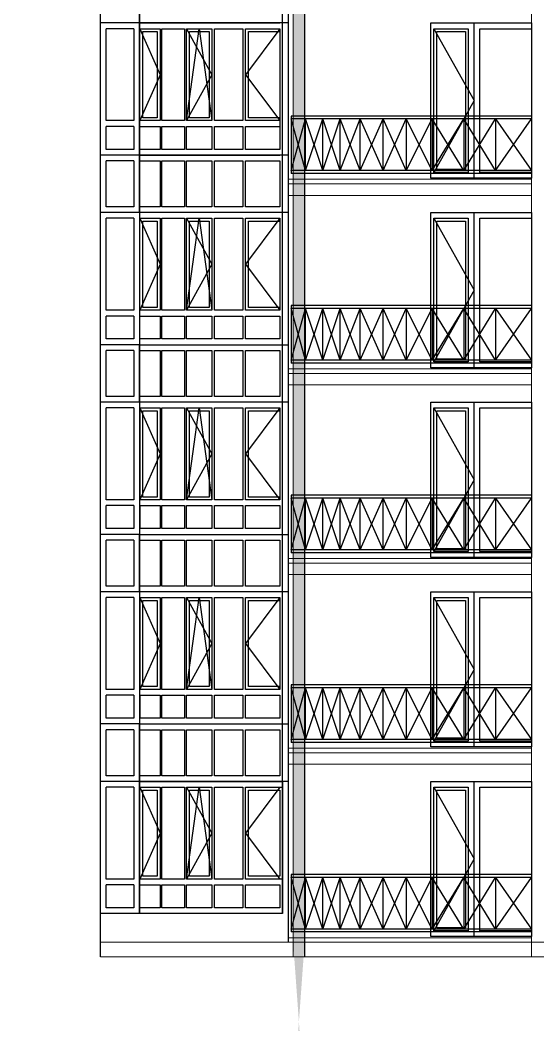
# Model space of a CAD drawing. Header units: inches. Extents: x -634 to 3638, y -6930911 to 5552.
# Drawn here: x 1440.72 to 1450.12, y 3473.35 to 3491.61 of the extents above; entities that cross this region are included whole.
import ezdxf

# ---------------------------------------------------------------- set-up
doc = ezdxf.new("R2010")
doc.units = ezdxf.units.IN
doc.header["$MEASUREMENT"] = 0
doc.linetypes.add('DASHED2', pattern=[9.525, 6.35, -3.175])
doc.layers.add('ELEV', color=134, linetype='Continuous', lineweight=18)
doc.layers.add('WALL_1', color=11, linetype='Continuous', lineweight=15)
for name, color, linetype in [('OGRAJDENIYE', 255, 'Continuous'), ('Okno', 150, 'Continuous'), ('WALL', 243, 'Continuous')]:
    doc.layers.add(name, color=color, linetype=linetype)

msp = doc.modelspace()

# ---------------------------------------------------------------- hatches: boundary and pattern name
at = {"layer": 'ELEV', "linetype": 'Continuous'}
h = msp.add_hatch(dxfattribs=at)
h.set_pattern_fill('ANSI31', color=256, scale=0.01044, style=0)
h.set_pattern_definition([(45, (1262.311104, 3366.587935), (-0.02343928418428, 0.02343928418428), [])])
edge = h.paths.add_edge_path()
edge.add_ellipse((1445.78234, 3471.96182), major_axis=(0, 6932302.83262), ratio=0.00000001506, start_angle=89.999976115149, end_angle=270.000023884851)
edge.add_line((1445.67794, 3474.85168), (1445.67794, 3528.48347))
edge.add_line((1445.67794, 3528.48347), (1445.88675, 3528.48347))
edge.add_line((1445.88675, 3528.48347), (1445.88675, 3474.85168))

# ---------------------------------------------------------------- linework, layer by layer
at = {"layer": 'ELEV', "linetype": 'Continuous', "flags": 128}
for points in [[(1445.67794, 3528.48347, 0.02088, 0.02088, 0), (1445.67794, 3474.59067, 0.02088, 0.02088, 0)], [(1445.88675, 3528.48347, 0.02088, 0.02088, 0), (1445.88675, 3474.59067, 0.02088, 0.02088, 0)]]:
    msp.add_lwpolyline(points, format="xyseb", dxfattribs=at)
at = {"layer": 'OGRAJDENIYE', "color": 7, "linetype": 'Continuous'}
for p, q in [((1450.00677, 3489.86493), (1445.64407, 3489.86493)), ((1445.64407, 3489.86493), (1445.64407, 3488.82089)), ((1450.00677, 3489.81272), (1445.64407, 3489.81272)), ((1445.90443, 3488.87309), (1445.64407, 3489.81272)), ((1445.64407, 3488.87309), (1445.90443, 3489.81272)), ((1446.21764, 3488.87309), (1445.90443, 3489.81272)), ((1445.90443, 3488.87309), (1446.21764, 3489.81272)), ((1445.90443, 3488.87309), (1445.90443, 3489.81272)), ((1446.53086, 3488.87309), (1446.21764, 3489.81272)), ((1446.21764, 3488.87309), (1446.53086, 3489.81272)), ((1446.21764, 3488.87309), (1446.21764, 3489.81272)), ((1446.89627, 3488.87309), (1446.53086, 3489.81272)), ((1446.53086, 3488.87309), (1446.89627, 3489.81272)), ((1446.53086, 3488.87309), (1446.53086, 3489.81272)), ((1447.31388, 3488.87309), (1446.89627, 3489.81272)), ((1446.89627, 3488.87309), (1447.31388, 3489.81272)), ((1446.89627, 3488.87309), (1446.89627, 3489.81272)), ((1447.7315, 3488.87309), (1447.31388, 3489.81272)), ((1447.31388, 3488.87309), (1447.7315, 3489.81272)), ((1447.31388, 3488.87309), (1447.31388, 3489.81272)), ((1448.20131, 3488.87309), (1447.7315, 3489.81272)), ((1447.7315, 3488.87309), (1448.20131, 3489.81272)), ((1447.7315, 3489.81272), (1447.7315, 3488.87309)), ((1448.77553, 3488.87309), (1448.20131, 3489.81272)), ((1448.20131, 3488.87309), (1448.77553, 3489.81272)), ((1448.20131, 3489.81272), (1448.20131, 3488.87309)), ((1448.77553, 3489.81272), (1448.77553, 3488.87309)), ((1448.77553, 3488.87309), (1449.34975, 3489.81272)), ((1449.34975, 3488.87309), (1448.77553, 3489.81272)), ((1449.34975, 3489.81272), (1449.34975, 3488.87309)), ((1449.34975, 3488.87309), (1450.00677, 3489.81272)), ((1449.34975, 3489.81272), (1450.00677, 3488.87309)), ((1450.00677, 3489.81272), (1450.00677, 3488.87309)), ((1450.00677, 3488.87309), (1445.64407, 3488.87309)), ((1450.00677, 3488.82089), (1445.64407, 3488.82089)), ((1450.00677, 3486.41961), (1445.64407, 3486.41961)), ((1445.64407, 3486.41961), (1445.64407, 3485.37557)), ((1450.00677, 3486.3674), (1445.64407, 3486.3674)), ((1445.90443, 3485.42777), (1445.64407, 3486.3674)), ((1445.64407, 3485.42777), (1445.90443, 3486.3674)), ((1446.21764, 3485.42777), (1445.90443, 3486.3674)), ((1445.90443, 3485.42777), (1446.21764, 3486.3674)), ((1445.90443, 3485.42777), (1445.90443, 3486.3674)), ((1446.53086, 3485.42777), (1446.21764, 3486.3674)), ((1446.21764, 3485.42777), (1446.53086, 3486.3674)), ((1446.21764, 3485.42777), (1446.21764, 3486.3674)), ((1446.89627, 3485.42777), (1446.53086, 3486.3674)), ((1446.53086, 3485.42777), (1446.89627, 3486.3674)), ((1446.53086, 3485.42777), (1446.53086, 3486.3674)), ((1447.31388, 3485.42777), (1446.89627, 3486.3674)), ((1446.89627, 3485.42777), (1447.31388, 3486.3674)), ((1446.89627, 3485.42777), (1446.89627, 3486.3674)), ((1447.7315, 3485.42777), (1447.31388, 3486.3674)), ((1447.31388, 3485.42777), (1447.7315, 3486.3674)), ((1447.31388, 3485.42777), (1447.31388, 3486.3674)), ((1448.20131, 3485.42777), (1447.7315, 3486.3674)), ((1447.7315, 3485.42777), (1448.20131, 3486.3674)), ((1447.7315, 3486.3674), (1447.7315, 3485.42777)), ((1448.77553, 3485.42777), (1448.20131, 3486.3674)), ((1448.20131, 3485.42777), (1448.77553, 3486.3674)), ((1448.20131, 3486.3674), (1448.20131, 3485.42777)), ((1448.77553, 3486.3674), (1448.77553, 3485.42777)), ((1448.77553, 3485.42777), (1449.34975, 3486.3674)), ((1449.34975, 3485.42777), (1448.77553, 3486.3674)), ((1449.34975, 3486.3674), (1449.34975, 3485.42777)), ((1449.34975, 3485.42777), (1450.00677, 3486.3674)), ((1449.34975, 3486.3674), (1450.00677, 3485.42777)), ((1450.00677, 3486.3674), (1450.00677, 3485.42777)), ((1450.00677, 3485.42777), (1445.64407, 3485.42777)), ((1450.00677, 3485.37557), (1445.64407, 3485.37557)), ((1450.00677, 3482.97429), (1445.64407, 3482.97429)), ((1445.64407, 3482.97429), (1445.64407, 3481.93025)), ((1450.00677, 3482.92208), (1445.64407, 3482.92208)), ((1445.90443, 3481.98245), (1445.64407, 3482.92208)), ((1445.64407, 3481.98245), (1445.90443, 3482.92208)), ((1446.21764, 3481.98245), (1445.90443, 3482.92208)), ((1445.90443, 3481.98245), (1446.21764, 3482.92208)), ((1445.90443, 3481.98245), (1445.90443, 3482.92208)), ((1446.53086, 3481.98245), (1446.21764, 3482.92208)), ((1446.21764, 3481.98245), (1446.53086, 3482.92208)), ((1446.21764, 3481.98245), (1446.21764, 3482.92208)), ((1446.89627, 3481.98245), (1446.53086, 3482.92208)), ((1446.53086, 3481.98245), (1446.89627, 3482.92208)), ((1446.53086, 3481.98245), (1446.53086, 3482.92208)), ((1447.31388, 3481.98245), (1446.89627, 3482.92208)), ((1446.89627, 3481.98245), (1447.31388, 3482.92208)), ((1446.89627, 3481.98245), (1446.89627, 3482.92208)), ((1447.7315, 3481.98245), (1447.31388, 3482.92208)), ((1447.31388, 3481.98245), (1447.7315, 3482.92208)), ((1447.31388, 3481.98245), (1447.31388, 3482.92208)), ((1448.20131, 3481.98245), (1447.7315, 3482.92208)), ((1447.7315, 3481.98245), (1448.20131, 3482.92208)), ((1447.7315, 3482.92208), (1447.7315, 3481.98245)), ((1448.77553, 3481.98245), (1448.20131, 3482.92208)), ((1448.20131, 3481.98245), (1448.77553, 3482.92208)), ((1448.20131, 3482.92208), (1448.20131, 3481.98245)), ((1448.77553, 3482.92208), (1448.77553, 3481.98245)), ((1448.77553, 3481.98245), (1449.34975, 3482.92208)), ((1449.34975, 3481.98245), (1448.77553, 3482.92208)), ((1449.34975, 3482.92208), (1449.34975, 3481.98245)), ((1449.34975, 3481.98245), (1450.00677, 3482.92208)), ((1449.34975, 3482.92208), (1450.00677, 3481.98245)), ((1450.00677, 3482.92208), (1450.00677, 3481.98245)), ((1450.00677, 3481.98245), (1445.64407, 3481.98245)), ((1450.00677, 3481.93025), (1445.64407, 3481.93025)), ((1450.00677, 3479.52897), (1445.64407, 3479.52897)), ((1445.64407, 3479.52897), (1445.64407, 3478.48493)), ((1450.00677, 3479.47676), (1445.64407, 3479.47676)), ((1445.90443, 3478.53713), (1445.64407, 3479.47676)), ((1445.64407, 3478.53713), (1445.90443, 3479.47676)), ((1446.21764, 3478.53713), (1445.90443, 3479.47676)), ((1445.90443, 3478.53713), (1446.21764, 3479.47676)), ((1445.90443, 3478.53713), (1445.90443, 3479.47676)), ((1446.53086, 3478.53713), (1446.21764, 3479.47676)), ((1446.21764, 3478.53713), (1446.53086, 3479.47676)), ((1446.21764, 3478.53713), (1446.21764, 3479.47676)), ((1446.89627, 3478.53713), (1446.53086, 3479.47676)), ((1446.53086, 3478.53713), (1446.89627, 3479.47676)), ((1446.53086, 3478.53713), (1446.53086, 3479.47676)), ((1447.31388, 3478.53713), (1446.89627, 3479.47676)), ((1446.89627, 3478.53713), (1447.31388, 3479.47676)), ((1446.89627, 3478.53713), (1446.89627, 3479.47676)), ((1447.7315, 3478.53713), (1447.31388, 3479.47676)), ((1447.31388, 3478.53713), (1447.7315, 3479.47676)), ((1447.31388, 3478.53713), (1447.31388, 3479.47676)), ((1448.20131, 3478.53713), (1447.7315, 3479.47676)), ((1447.7315, 3478.53713), (1448.20131, 3479.47676)), ((1447.7315, 3479.47676), (1447.7315, 3478.53713)), ((1448.77553, 3478.53713), (1448.20131, 3479.47676)), ((1448.20131, 3478.53713), (1448.77553, 3479.47676)), ((1448.20131, 3479.47676), (1448.20131, 3478.53713)), ((1448.77553, 3479.47676), (1448.77553, 3478.53713)), ((1448.77553, 3478.53713), (1449.34975, 3479.47676)), ((1449.34975, 3478.53713), (1448.77553, 3479.47676)), ((1449.34975, 3479.47676), (1449.34975, 3478.53713)), ((1449.34975, 3478.53713), (1450.00677, 3479.47676)), ((1449.34975, 3479.47676), (1450.00677, 3478.53713)), ((1450.00677, 3479.47676), (1450.00677, 3478.53713)), ((1450.00677, 3478.53713), (1445.64407, 3478.53713)), ((1450.00677, 3478.48493), (1445.64407, 3478.48493)), ((1450.00677, 3476.08365), (1445.64407, 3476.08365)), ((1445.64407, 3476.08365), (1445.64407, 3475.03961)), ((1450.00677, 3476.03144), (1445.64407, 3476.03144)), ((1445.90443, 3475.09181), (1445.64407, 3476.03144)), ((1445.64407, 3475.09181), (1445.90443, 3476.03144)), ((1446.21764, 3475.09181), (1445.90443, 3476.03144)), ((1445.90443, 3475.09181), (1446.21764, 3476.03144)), ((1445.90443, 3475.09181), (1445.90443, 3476.03144)), ((1446.53086, 3475.09181), (1446.21764, 3476.03144)), ((1446.21764, 3475.09181), (1446.53086, 3476.03144)), ((1446.21764, 3475.09181), (1446.21764, 3476.03144)), ((1446.89627, 3475.09181), (1446.53086, 3476.03144)), ((1446.53086, 3475.09181), (1446.89627, 3476.03144)), ((1446.53086, 3475.09181), (1446.53086, 3476.03144)), ((1447.31388, 3475.09181), (1446.89627, 3476.03144)), ((1446.89627, 3475.09181), (1447.31388, 3476.03144)), ((1446.89627, 3475.09181), (1446.89627, 3476.03144)), ((1447.7315, 3475.09181), (1447.31388, 3476.03144)), ((1447.31388, 3475.09181), (1447.7315, 3476.03144)), ((1447.31388, 3475.09181), (1447.31388, 3476.03144)), ((1448.20131, 3475.09181), (1447.7315, 3476.03144)), ((1447.7315, 3475.09181), (1448.20131, 3476.03144)), ((1447.7315, 3476.03144), (1447.7315, 3475.09181)), ((1448.77553, 3475.09181), (1448.20131, 3476.03144)), ((1448.20131, 3475.09181), (1448.77553, 3476.03144)), ((1448.20131, 3476.03144), (1448.20131, 3475.09181)), ((1448.77553, 3476.03144), (1448.77553, 3475.09181)), ((1448.77553, 3475.09181), (1449.34975, 3476.03144)), ((1449.34975, 3475.09181), (1448.77553, 3476.03144)), ((1449.34975, 3476.03144), (1449.34975, 3475.09181)), ((1449.34975, 3475.09181), (1450.00677, 3476.03144)), ((1449.34975, 3476.03144), (1450.00677, 3475.09181)), ((1450.00677, 3476.03144), (1450.00677, 3475.09181)), ((1450.00677, 3475.09181), (1445.64407, 3475.09181)), ((1450.00677, 3475.03961), (1445.64407, 3475.03961))]:
    msp.add_line(p, q, dxfattribs=at)
at = {"layer": 'Okno', "color": 7, "linetype": 'Continuous'}
for p, q in [((1442.88749, 3491.55626), (1442.1765, 3491.55626)), ((1442.78309, 3491.45186), (1442.2809, 3491.45186)), ((1442.78309, 3489.7814), (1442.2809, 3489.7814)), ((1442.78309, 3489.677), (1442.2809, 3489.677)), ((1442.78309, 3489.25938), (1442.2809, 3489.25938)), ((1442.88749, 3489.15498), (1442.1765, 3489.15498)), ((1442.78309, 3489.05058), (1442.2809, 3489.05058)), ((1442.88749, 3488.11094), (1442.1765, 3488.11094)), ((1442.78309, 3488.21535), (1442.2809, 3488.21535)), ((1442.78309, 3488.00654), (1442.2809, 3488.00654)), ((1442.78309, 3486.33608), (1442.2809, 3486.33608)), ((1442.78309, 3486.23168), (1442.2809, 3486.23168)), ((1442.78309, 3485.81406), (1442.2809, 3485.81406)), ((1442.88749, 3485.70966), (1442.1765, 3485.70966)), ((1442.78309, 3485.60526), (1442.2809, 3485.60526)), ((1442.88749, 3484.66562), (1442.1765, 3484.66562)), ((1442.78309, 3484.77003), (1442.2809, 3484.77003)), ((1442.78309, 3484.56122), (1442.2809, 3484.56122)), ((1442.78309, 3482.89076), (1442.2809, 3482.89076)), ((1442.78309, 3482.78636), (1442.2809, 3482.78636)), ((1442.88749, 3482.26434), (1442.1765, 3482.26434)), ((1442.78309, 3482.36874), (1442.2809, 3482.36874)), ((1442.78309, 3482.15994), (1442.2809, 3482.15994)), ((1442.88749, 3481.22031), (1442.1765, 3481.22031)), ((1442.78309, 3481.32471), (1442.2809, 3481.32471)), ((1442.78309, 3481.1159), (1442.2809, 3481.1159)), ((1442.78309, 3479.44544), (1442.2809, 3479.44544)), ((1442.78309, 3479.34104), (1442.2809, 3479.34104)), ((1442.88749, 3478.81902), (1442.1765, 3478.81902)), ((1442.78309, 3478.92343), (1442.2809, 3478.92343)), ((1442.78309, 3478.71462), (1442.2809, 3478.71462)), ((1442.78309, 3477.87939), (1442.2809, 3477.87939)), ((1442.88749, 3477.77499), (1442.1765, 3477.77499)), ((1442.78309, 3477.67058), (1442.2809, 3477.67058)), ((1442.78309, 3476.00012), (1442.2809, 3476.00012)), ((1442.78309, 3475.89572), (1442.2809, 3475.89572))]:
    msp.add_line(p, q, dxfattribs=at)
at = {"layer": 'Okno', "color": 7, "linetype": 'DASHED2', "ltscale": 0.4}
for p, q in [((1442.89408, 3491.45186), (1443.25979, 3490.61663)), ((1443.74182, 3491.45186), (1444.20402, 3490.61663)), ((1443.74182, 3489.7814), (1443.97292, 3491.45186)), ((1443.97292, 3491.45186), (1444.20402, 3489.7814)), ((1445.43526, 3491.45186), (1444.81499, 3490.61663)), ((1448.23224, 3491.45186), (1448.96306, 3490.14682)), ((1443.25979, 3490.61663), (1442.89408, 3489.7814)), ((1444.20402, 3490.61663), (1443.74182, 3489.7814)), ((1444.81499, 3490.61663), (1445.43526, 3489.7814)), ((1448.96306, 3490.14682), (1448.23224, 3488.84177)), ((1442.89408, 3488.00654), (1443.25979, 3487.17131)), ((1443.74182, 3488.00654), (1444.20402, 3487.17131)), ((1443.74182, 3486.33608), (1443.97292, 3488.00654)), ((1443.97292, 3488.00654), (1444.20402, 3486.33608)), ((1445.43526, 3488.00654), (1444.81499, 3487.17131)), ((1448.23224, 3488.00654), (1448.96306, 3486.7015)), ((1443.25979, 3487.17131), (1442.89408, 3486.33608)), ((1444.20402, 3487.17131), (1443.74182, 3486.33608)), ((1444.81499, 3487.17131), (1445.43526, 3486.33608)), ((1448.96306, 3486.7015), (1448.23224, 3485.39645)), ((1442.89408, 3484.56122), (1443.25979, 3483.72599)), ((1443.74182, 3484.56122), (1444.20402, 3483.72599)), ((1443.74182, 3482.89076), (1443.97292, 3484.56122)), ((1443.97292, 3484.56122), (1444.20402, 3482.89076)), ((1445.43526, 3484.56122), (1444.81499, 3483.72599)), ((1448.23224, 3484.56122), (1448.96306, 3483.25618)), ((1443.25979, 3483.72599), (1442.89408, 3482.89076)), ((1444.20402, 3483.72599), (1443.74182, 3482.89076)), ((1444.81499, 3483.72599), (1445.43526, 3482.89076)), ((1448.96306, 3483.25618), (1448.23224, 3481.95113)), ((1442.89408, 3481.1159), (1443.25979, 3480.28067)), ((1443.74182, 3481.1159), (1444.20402, 3480.28067)), ((1443.74182, 3479.44544), (1443.97292, 3481.1159)), ((1443.97292, 3481.1159), (1444.20402, 3479.44544)), ((1445.43526, 3481.1159), (1444.81499, 3480.28067)), ((1448.23224, 3481.1159), (1448.96306, 3479.81086)), ((1443.25979, 3480.28067), (1442.89408, 3479.44544)), ((1444.20402, 3480.28067), (1443.74182, 3479.44544)), ((1444.81499, 3480.28067), (1445.43526, 3479.44544)), ((1448.96306, 3479.81086), (1448.23224, 3478.50581)), ((1442.89408, 3477.67058), (1443.25979, 3476.83535)), ((1443.74182, 3477.67058), (1444.20402, 3476.83535)), ((1443.74182, 3476.00012), (1443.97292, 3477.67058)), ((1443.97292, 3477.67058), (1444.20402, 3476.00012)), ((1445.43526, 3477.67058), (1444.81499, 3476.83535)), ((1448.23224, 3477.67058), (1448.96306, 3476.36554)), ((1443.25979, 3476.83535), (1442.89408, 3476.00012)), ((1444.20402, 3476.83535), (1443.74182, 3476.00012)), ((1444.81499, 3476.83535), (1445.43526, 3476.00012)), ((1448.96306, 3476.36554), (1448.23224, 3475.06049))]:
    msp.add_line(p, q, dxfattribs=at)
at = {"layer": 'Okno', "color": 7}
for p, q in [((1448.96306, 3488.73737), (1448.96306, 3491.55626)), ((1448.96306, 3485.29205), (1448.96306, 3488.11094)), ((1448.96306, 3481.84673), (1448.96306, 3484.66562)), ((1442.89408, 3484.56122), (1442.89408, 3482.89076)), ((1442.89408, 3482.78636), (1442.89408, 3482.36874)), ((1448.96306, 3478.40141), (1448.96306, 3481.22031)), ((1442.89408, 3481.1159), (1442.89408, 3479.44544)), ((1442.89408, 3479.34104), (1442.89408, 3478.92343)), ((1448.96306, 3474.95609), (1448.96306, 3477.77499))]:
    msp.add_line(p, q, dxfattribs=at)
at = {"layer": 'Okno', "color": 7, "linetype": 'Continuous'}
msp.add_lwpolyline([(1442.1765, 3522.87735), (1442.88749, 3522.87735), (1442.88749, 3475.3737), (1442.1765, 3475.3737)], close=True, dxfattribs=at)
at = {"layer": 'Okno', "color": 7}
for points in [[(1445.59187, 3491.55626), (1442.88749, 3491.55626), (1442.88749, 3492.6003), (1445.59187, 3492.6003)], [(1445.59187, 3489.15498), (1442.88749, 3489.15498), (1442.88749, 3491.55626), (1445.43526, 3491.55626)], [(1445.43526, 3491.45186), (1445.43526, 3489.25938)], [(1445.59187, 3488.11094), (1442.88749, 3488.11094), (1442.88749, 3489.15498), (1445.43526, 3489.15498)], [(1445.43526, 3489.05058), (1445.43526, 3488.21535)], [(1445.43526, 3486.23168), (1445.43526, 3485.81406)], [(1445.59187, 3484.66562), (1442.88749, 3484.66562), (1442.88749, 3485.70966), (1445.59187, 3485.70966)], [(1445.43526, 3485.60526), (1445.43526, 3484.77003)], [(1445.43526, 3482.78636), (1445.43526, 3482.36874)], [(1445.59187, 3481.22031), (1442.88749, 3481.22031), (1442.88749, 3482.26434), (1445.59187, 3482.26434)], [(1445.43513, 3482.15994), (1445.43405, 3481.32471)], [(1445.59187, 3477.77499), (1442.88749, 3477.77499), (1442.88749, 3478.81902), (1445.59187, 3478.81902)], [(1445.43526, 3478.71462), (1445.43526, 3477.87939)]]:
    msp.add_lwpolyline(points, dxfattribs=at)
at = {"layer": 'Okno', "color": 7, "linetype": 'Continuous'}
for points in [[(1442.2809, 3489.7814), (1442.2809, 3491.45186)], [(1442.78309, 3491.45186), (1442.78309, 3489.7814)], [(1442.2809, 3489.25938), (1442.2809, 3489.677)], [(1442.78309, 3489.677), (1442.78309, 3489.25938)], [(1442.2809, 3488.21535), (1442.2809, 3489.05058)], [(1442.78309, 3489.05058), (1442.78309, 3488.21535)], [(1442.2809, 3486.33608), (1442.2809, 3488.00654)], [(1442.78309, 3488.00654), (1442.78309, 3486.33608)], [(1442.2809, 3485.81406), (1442.2809, 3486.23168)], [(1442.78309, 3486.23168), (1442.78309, 3485.81406)], [(1442.2809, 3484.77003), (1442.2809, 3485.60526)], [(1442.78309, 3485.60526), (1442.78309, 3484.77003)], [(1442.2809, 3482.89076), (1442.2809, 3484.56122)], [(1442.78309, 3484.56122), (1442.78309, 3482.89076)], [(1442.2809, 3482.36874), (1442.2809, 3482.78636)], [(1442.78309, 3482.78636), (1442.78309, 3482.36874)], [(1442.2809, 3481.32471), (1442.2809, 3482.15994)], [(1442.78309, 3482.15994), (1442.78309, 3481.32471)], [(1442.2809, 3479.44544), (1442.2809, 3481.1159)], [(1442.78309, 3481.1159), (1442.78309, 3479.44544)], [(1442.2809, 3478.92343), (1442.2809, 3479.34104)], [(1442.78309, 3479.34104), (1442.78309, 3478.92343)], [(1442.2809, 3477.87939), (1442.2809, 3478.71462)], [(1442.78309, 3478.71462), (1442.78309, 3477.87939)], [(1442.2809, 3476.00012), (1442.2809, 3477.67058)], [(1442.78309, 3477.67058), (1442.78309, 3476.00012)], [(1442.78309, 3475.89572), (1442.78309, 3475.47811), (1442.2809, 3475.47811), (1442.2809, 3475.89572)]]:
    msp.add_lwpolyline(points, dxfattribs=at)
at = {"layer": 'Okno', "color": 7}
for points in [[(1442.89408, 3491.45186), (1443.25979, 3491.45186), (1443.25979, 3489.7814), (1442.89408, 3489.7814)], [(1442.94628, 3491.39966), (1443.20758, 3491.39966), (1443.20758, 3489.8336), (1442.94628, 3489.8336), (1442.94628, 3491.39966)], [(1443.29421, 3491.45186), (1443.70232, 3491.45186), (1443.70232, 3489.7814), (1443.29421, 3489.7814)], [(1443.74182, 3491.45186), (1444.20402, 3491.45186), (1444.20402, 3489.7814), (1443.74182, 3489.7814)], [(1443.79402, 3491.39966), (1444.15182, 3491.39966), (1444.15182, 3489.8336), (1443.79402, 3489.8336), (1443.79402, 3491.39966)], [(1444.24848, 3491.45186), (1444.76569, 3491.45186), (1444.76569, 3489.7814), (1444.24848, 3489.7814)], [(1444.81499, 3491.45186), (1445.43526, 3491.45186), (1445.43526, 3489.7814), (1444.81499, 3489.7814)], [(1444.8672, 3491.39966), (1445.43526, 3491.39966), (1445.43526, 3489.8336), (1444.8672, 3489.8336), (1444.8672, 3491.39966)], [(1448.23224, 3491.45186), (1448.85866, 3491.45186), (1448.85866, 3488.84177), (1448.23224, 3488.84177), (1448.23224, 3491.45186)], [(1448.28444, 3491.39966), (1448.80646, 3491.39966), (1448.80646, 3488.89397), (1448.28444, 3488.89397), (1448.28444, 3491.39966)], [(1449.06746, 3491.45186), (1450.00677, 3491.45186), (1450.00677, 3488.84177), (1449.06746, 3488.84177), (1449.06746, 3491.45186)], [(1442.89408, 3489.677), (1443.25979, 3489.677), (1443.25979, 3489.25938), (1442.89408, 3489.25938)], [(1443.29421, 3489.677), (1443.70232, 3489.677), (1443.70232, 3489.25938), (1443.29421, 3489.25938)], [(1443.74182, 3489.677), (1444.20402, 3489.677), (1444.20402, 3489.25938), (1443.74182, 3489.25938)], [(1444.24848, 3489.677), (1444.76569, 3489.677), (1444.76569, 3489.25938), (1444.24848, 3489.25938)], [(1444.81499, 3489.677), (1445.43526, 3489.677), (1445.43526, 3489.25938), (1444.81499, 3489.25938)], [(1442.89408, 3489.05058), (1443.25979, 3489.05058), (1443.25979, 3488.21535), (1442.89408, 3488.21535)], [(1443.29421, 3489.05058), (1443.70232, 3489.05058), (1443.70232, 3488.21535), (1443.29421, 3488.21535)], [(1443.74182, 3489.05058), (1444.20402, 3489.05058), (1444.20402, 3488.21535), (1443.74182, 3488.21535)], [(1444.24848, 3489.05058), (1444.76569, 3489.05058), (1444.76569, 3488.21535), (1444.24848, 3488.21535)], [(1444.81499, 3489.05058), (1445.43526, 3489.05058), (1445.43526, 3488.21535), (1444.81499, 3488.21535)], [(1442.89408, 3488.00654), (1443.25979, 3488.00654), (1443.25979, 3486.33608), (1442.89408, 3486.33608)], [(1442.94628, 3487.95434), (1443.20758, 3487.95434), (1443.20758, 3486.38828), (1442.94628, 3486.38828), (1442.94628, 3487.95434)], [(1443.29421, 3488.00654), (1443.70232, 3488.00654), (1443.70232, 3486.33608), (1443.29421, 3486.33608)], [(1443.74182, 3488.00654), (1444.20402, 3488.00654), (1444.20402, 3486.33608), (1443.74182, 3486.33608)], [(1443.79402, 3487.95434), (1444.15182, 3487.95434), (1444.15182, 3486.38828), (1443.79402, 3486.38828), (1443.79402, 3487.95434)], [(1444.24848, 3488.00654), (1444.76569, 3488.00654), (1444.76569, 3486.33608), (1444.24848, 3486.33608)], [(1444.81499, 3488.00654), (1445.43526, 3488.00654), (1445.43526, 3486.33608), (1444.81499, 3486.33608)], [(1444.8672, 3487.95434), (1445.43526, 3487.95434), (1445.43526, 3486.38828), (1444.8672, 3486.38828), (1444.8672, 3487.95434)], [(1448.23224, 3488.00654), (1448.85866, 3488.00654), (1448.85866, 3485.39645), (1448.23224, 3485.39645), (1448.23224, 3488.00654)], [(1448.28444, 3487.95434), (1448.80646, 3487.95434), (1448.80646, 3485.44865), (1448.28444, 3485.44865), (1448.28444, 3487.95434)], [(1449.06746, 3488.00654), (1450.00677, 3488.00654), (1450.00677, 3485.39645), (1449.06746, 3485.39645), (1449.06746, 3488.00654)], [(1442.89408, 3486.23168), (1443.25979, 3486.23168), (1443.25979, 3485.81406), (1442.89408, 3485.81406)], [(1443.29421, 3486.23168), (1443.70232, 3486.23168), (1443.70232, 3485.81406), (1443.29421, 3485.81406)], [(1443.74182, 3486.23168), (1444.20402, 3486.23168), (1444.20402, 3485.81406), (1443.74182, 3485.81406)], [(1444.24848, 3486.23168), (1444.76569, 3486.23168), (1444.76569, 3485.81406), (1444.24848, 3485.81406)], [(1444.81499, 3486.23168), (1445.43526, 3486.23168), (1445.43526, 3485.81406), (1444.81499, 3485.81406)], [(1442.89408, 3485.60526), (1443.25979, 3485.60526), (1443.25979, 3484.77003), (1442.89408, 3484.77003)], [(1443.29421, 3485.60526), (1443.70232, 3485.60526), (1443.70232, 3484.77003), (1443.29421, 3484.77003)], [(1443.74182, 3485.60526), (1444.20402, 3485.60526), (1444.20402, 3484.77003), (1443.74182, 3484.77003)], [(1444.24848, 3485.60526), (1444.76569, 3485.60526), (1444.76569, 3484.77003), (1444.24848, 3484.77003)], [(1444.81499, 3485.60526), (1445.43526, 3485.60526), (1445.43526, 3484.77003), (1444.81499, 3484.77003)], [(1442.89408, 3484.56122), (1443.25979, 3484.56122), (1443.25979, 3482.89076), (1442.89408, 3482.89076)], [(1442.94628, 3484.50902), (1443.20758, 3484.50902), (1443.20758, 3482.94296), (1442.94628, 3482.94296), (1442.94628, 3484.50902)], [(1443.29421, 3484.56122), (1443.70232, 3484.56122), (1443.70232, 3482.89076), (1443.29421, 3482.89076)], [(1443.74182, 3484.56122), (1444.20402, 3484.56122), (1444.20402, 3482.89076), (1443.74182, 3482.89076)], [(1443.79402, 3484.50902), (1444.15182, 3484.50902), (1444.15182, 3482.94296), (1443.79402, 3482.94296), (1443.79402, 3484.50902)], [(1444.24848, 3484.56122), (1444.76569, 3484.56122), (1444.76569, 3482.89076), (1444.24848, 3482.89076)], [(1444.81499, 3484.56122), (1445.43526, 3484.56122), (1445.43526, 3482.89076), (1444.81499, 3482.89076)], [(1444.8672, 3484.50902), (1445.43526, 3484.50902), (1445.43526, 3482.94296), (1444.8672, 3482.94296), (1444.8672, 3484.50902)], [(1448.23224, 3484.56122), (1448.85866, 3484.56122), (1448.85866, 3481.95113), (1448.23224, 3481.95113), (1448.23224, 3484.56122)], [(1448.28444, 3484.50902), (1448.80646, 3484.50902), (1448.80646, 3482.00333), (1448.28444, 3482.00333), (1448.28444, 3484.50902)], [(1449.06746, 3484.56122), (1450.00677, 3484.56122), (1450.00677, 3481.95113), (1449.06746, 3481.95113), (1449.06746, 3484.56122)], [(1442.89408, 3482.78636), (1443.25979, 3482.78636), (1443.25979, 3482.36874), (1442.89408, 3482.36874)], [(1443.29421, 3482.78636), (1443.70232, 3482.78636), (1443.70232, 3482.36874), (1443.29421, 3482.36874)], [(1443.74182, 3482.78636), (1444.20402, 3482.78636), (1444.20402, 3482.36874), (1443.74182, 3482.36874)], [(1444.24848, 3482.78636), (1444.76569, 3482.78636), (1444.76569, 3482.36874), (1444.24848, 3482.36874)], [(1444.81499, 3482.78636), (1445.43526, 3482.78636), (1445.43526, 3482.36874), (1444.81499, 3482.36874)], [(1442.89408, 3482.15994), (1443.25979, 3482.15994), (1443.25979, 3481.32471), (1442.89408, 3481.32471)], [(1443.29421, 3482.15994), (1443.70232, 3482.15994), (1443.70232, 3481.32471), (1443.29421, 3481.32471)], [(1443.74182, 3482.15994), (1444.20402, 3482.15994), (1444.20402, 3481.32471), (1443.74182, 3481.32471)], [(1444.24848, 3482.15994), (1444.76569, 3482.15994), (1444.76569, 3481.32471), (1444.24848, 3481.32471)], [(1444.81499, 3482.15994), (1445.43526, 3482.15994), (1445.43526, 3481.32471), (1444.81499, 3481.32471)], [(1442.89408, 3481.1159), (1443.25979, 3481.1159), (1443.25979, 3479.44544), (1442.89408, 3479.44544)], [(1442.94628, 3481.0637), (1443.20758, 3481.0637), (1443.20758, 3479.49765), (1442.94628, 3479.49765), (1442.94628, 3481.0637)], [(1443.29421, 3481.1159), (1443.70232, 3481.1159), (1443.70232, 3479.44544), (1443.29421, 3479.44544)], [(1443.74182, 3481.1159), (1444.20402, 3481.1159), (1444.20402, 3479.44544), (1443.74182, 3479.44544)], [(1443.79402, 3481.0637), (1444.15182, 3481.0637), (1444.15182, 3479.49765), (1443.79402, 3479.49765), (1443.79402, 3481.0637)], [(1444.24848, 3481.1159), (1444.76569, 3481.1159), (1444.76569, 3479.44544), (1444.24848, 3479.44544)], [(1444.81499, 3481.1159), (1445.43526, 3481.1159), (1445.43526, 3479.44544), (1444.81499, 3479.44544)], [(1444.8672, 3481.0637), (1445.43526, 3481.0637), (1445.43526, 3479.49765), (1444.8672, 3479.49765), (1444.8672, 3481.0637)], [(1448.23224, 3481.1159), (1448.85866, 3481.1159), (1448.85866, 3478.50581), (1448.23224, 3478.50581), (1448.23224, 3481.1159)], [(1448.28444, 3481.0637), (1448.80646, 3481.0637), (1448.80646, 3478.55801), (1448.28444, 3478.55801), (1448.28444, 3481.0637)], [(1449.06746, 3481.1159), (1450.00677, 3481.1159), (1450.00677, 3478.50581), (1449.06746, 3478.50581), (1449.06746, 3481.1159)], [(1442.89408, 3479.34104), (1443.25979, 3479.34104), (1443.25979, 3478.92343), (1442.89408, 3478.92343)], [(1443.29421, 3479.34104), (1443.70232, 3479.34104), (1443.70232, 3478.92343), (1443.29421, 3478.92343)], [(1443.74182, 3479.34104), (1444.20402, 3479.34104), (1444.20402, 3478.92343), (1443.74182, 3478.92343)], [(1444.24848, 3479.34104), (1444.76569, 3479.34104), (1444.76569, 3478.92343), (1444.24848, 3478.92343)], [(1444.81499, 3479.34104), (1445.43526, 3479.34104), (1445.43526, 3478.92343), (1444.81499, 3478.92343)], [(1442.89408, 3478.71462), (1443.25979, 3478.71462), (1443.25979, 3477.87939), (1442.89408, 3477.87939)], [(1443.29421, 3478.71462), (1443.70232, 3478.71462), (1443.70232, 3477.87939), (1443.29421, 3477.87939)], [(1443.74182, 3478.71462), (1444.20402, 3478.71462), (1444.20402, 3477.87939), (1443.74182, 3477.87939)], [(1444.24848, 3478.71462), (1444.76569, 3478.71462), (1444.76569, 3477.87939), (1444.24848, 3477.87939)], [(1444.81499, 3478.71462), (1445.43526, 3478.71462), (1445.43526, 3477.87939), (1444.81499, 3477.87939)], [(1442.88749, 3477.77499), (1445.48746, 3477.77499), (1445.48746, 3475.3737), (1442.88749, 3475.3737)], [(1442.89408, 3477.67058), (1443.25979, 3477.67058), (1443.25979, 3476.00012), (1442.89408, 3476.00012)], [(1442.94628, 3477.61838), (1443.20758, 3477.61838), (1443.20758, 3476.05233), (1442.94628, 3476.05233), (1442.94628, 3477.61838)], [(1443.29421, 3477.67058), (1443.70232, 3477.67058), (1443.70232, 3476.00012), (1443.29421, 3476.00012)], [(1443.74182, 3477.67058), (1444.20402, 3477.67058), (1444.20402, 3476.00012), (1443.74182, 3476.00012)], [(1443.79402, 3477.61838), (1444.15182, 3477.61838), (1444.15182, 3476.05233), (1443.79402, 3476.05233), (1443.79402, 3477.61838)], [(1444.24848, 3477.67058), (1444.76569, 3477.67058), (1444.76569, 3476.00012), (1444.24848, 3476.00012)], [(1444.81499, 3477.67058), (1445.48746, 3477.67058), (1445.48746, 3476.00012), (1444.81499, 3476.00012)], [(1444.8672, 3477.61838), (1445.43526, 3477.61838), (1445.43526, 3476.05233), (1444.8672, 3476.05233), (1444.8672, 3477.61838)], [(1448.23224, 3477.67058), (1448.85866, 3477.67058), (1448.85866, 3475.06049), (1448.23224, 3475.06049), (1448.23224, 3477.67058)], [(1448.28444, 3477.61838), (1448.80646, 3477.61838), (1448.80646, 3475.11269), (1448.28444, 3475.11269), (1448.28444, 3477.61838)], [(1449.06746, 3477.67058), (1450.00677, 3477.67058), (1450.00677, 3475.06049), (1449.06746, 3475.06049), (1449.06746, 3477.67058)], [(1442.89408, 3475.89572), (1443.25979, 3475.89572), (1443.25979, 3475.47811), (1442.89408, 3475.47811)], [(1443.29421, 3475.89572), (1443.70232, 3475.89572), (1443.70232, 3475.47811), (1443.29421, 3475.47811)], [(1443.74182, 3475.89572), (1444.20402, 3475.89572), (1444.20402, 3475.47811), (1443.74182, 3475.47811)], [(1444.24848, 3475.89572), (1444.76569, 3475.89572), (1444.76569, 3475.47811), (1444.24848, 3475.47811)], [(1444.81499, 3475.89572), (1445.43526, 3475.89572), (1445.43526, 3475.47811), (1444.81499, 3475.47811)]]:
    msp.add_lwpolyline(points, close=True, dxfattribs=at)
at = {"layer": 'WALL', "color": 7}
for p, q in [((1442.1765, 3474.59067), (1442.1765, 3524.75662)), ((1445.48746, 3475.3737), (1445.48746, 3523.16968)), ((1445.59187, 3474.85168), (1445.59187, 3523.16968))]:
    msp.add_line(p, q, dxfattribs=at)
for points in [[(1448.18003, 3491.55626), (1450.00677, 3491.55626), (1450.00677, 3488.73737), (1448.18003, 3488.73737)], [(1448.18003, 3488.11094), (1450.00677, 3488.11094), (1450.00677, 3485.29205), (1448.18003, 3485.29205)], [(1448.18003, 3484.66562), (1450.00677, 3484.66562), (1450.00677, 3481.84673), (1448.18003, 3481.84673)], [(1448.18003, 3481.22031), (1450.00677, 3481.22031), (1450.00677, 3478.40141), (1448.18003, 3478.40141)], [(1448.18003, 3477.77499), (1450.00677, 3477.77499), (1450.00677, 3474.95609), (1448.18003, 3474.95609)]]:
    msp.add_lwpolyline(points, close=True, dxfattribs=at)
at = {"layer": 'WALL_1', "color": 7}
msp.add_line((1450.00677, 3474.59067), (1450.00677, 3523.71258), dxfattribs=at)
at = {"layer": 'WALL_1', "color": 7, "linetype": 'Continuous'}
for p, q in [((1450.00677, 3488.71649), (1445.59187, 3488.71649)), ((1450.00677, 3488.63296), (1445.59187, 3488.63296)), ((1450.00677, 3488.42416), (1445.59187, 3488.42416)), ((1450.00677, 3485.27117), (1445.59187, 3485.27117)), ((1450.00677, 3485.18764), (1445.59187, 3485.18764)), ((1450.00677, 3484.97884), (1445.59187, 3484.97884)), ((1450.00677, 3481.82585), (1445.59187, 3481.82585)), ((1450.00677, 3481.74232), (1445.59187, 3481.74232)), ((1450.00677, 3481.53352), (1445.59187, 3481.53352)), ((1450.00677, 3478.38053), (1445.59187, 3478.38053)), ((1450.00677, 3478.297), (1445.59187, 3478.297)), ((1450.00677, 3478.0882), (1445.59187, 3478.0882)), ((1474.12401, 3474.85168), (1442.1765, 3474.85168)), ((1450.00677, 3474.93506), (1445.59187, 3474.93506)), ((1474.12401, 3474.59067), (1442.1765, 3474.59067))]:
    msp.add_line(p, q, dxfattribs=at)

doc.saveas('drawing.dxf')
